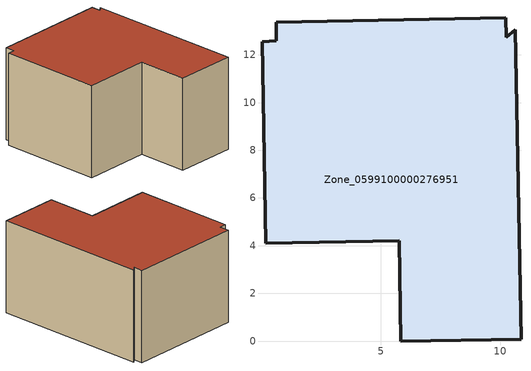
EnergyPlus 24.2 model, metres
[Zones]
Zone_0599100000276951
 floor ground (C_G): 5.84,0 5.78,4.21 0.18,4.1 0.01,12.55 0.61,12.6 0.61,13.37 10.24,13.55 10.25,12.75 10.64,13.06 10.88,0.08 z0
 wall outside (C_F): 5.78,4.21 5.84,0 10.88,0.08 10.64,13.06 10.25,12.75 10.24,13.55 0.61,13.37 0.61,12.6 0.01,12.55 0.18,4.1 5.78,4.21 z0:7.66
 roof outside (C_R): 10.25,12.75 10.24,13.55 0.61,13.37 0.61,12.6 0.01,12.55 0.18,4.1 5.78,4.21 5.84,0 10.88,0.08 10.64,13.06 z7.66
[BUILDING]
Pand.0599100000276951: North Axis=0; Terrain=City; Loads Convergence Tolerance Value=0.04; Temperature Convergence Tolerance Value=0.4; Solar Distribution=FullExterior; Maximum Number of Warmup Days=25; Minimum Number of Warmup Days=1
[Site:Location]
Rotterdam.The.Hague.AP_ZH_NLD Design_Conditions: Latitude=51.96; Longitude=4.45; Time Zone=1; Elevation=-4.5
[SITE:GROUNDTEMPERATURE:BUILDINGSURFACE]
18, 18, 18, 18, 18, 18, 18, 18, 18, 18, 18, 18
[MATERIAL] Thermal Absorptance=0.9; Solar Absorptance=0.7; Visible Absorptance=0.7
Name | Roughness | Thickness | Conductivity | Density | Specific Heat
G.D.1965 | MediumSmooth | 0.15 | 1 | 540 | 1210
F.D.1965 | Rough | 0.3 | 0.857143 | 1920 | 840
R.D.1965 | MediumRough | 0.2 | 0.08 | 1500 | 1000
[CONSTRUCTION]
C_G: G.D.1965
C_F: F.D.1965
C_R: R.D.1965
[ZONE]
Zone_0599100000276951: Type=1; Multiplier=1; Ceiling Height=Autocalculate; Volume=Autocalculate; Floor Area=autocalculate; Part of Total Floor Area=Yes
[ZONEINFILTRATION:DESIGNFLOWRATE]
Infil_Zone_0599100000276951: Zone or ZoneList or Space or SpaceList=Zone_0599100000276951; Schedule=AlwaysOn; Design Flow Rate Calculation Method=Flow/Area; Flow Rate per Floor Area=0.0042; Constant Term Coefficient=1; Temperature Term Coefficient=0; Velocity Term Coefficient=0; Velocity Squared Term Coefficient=0
[HVACTEMPLATE:ZONE:IDEALLOADSAIRSYSTEM]
Zone_0599100000276951: Maximum Heating Supply Air Temperature=50; Minimum Cooling Supply Air Temperature=13; Maximum Heating Supply Air Humidity Ratio=0.0156; Minimum Cooling Supply Air Humidity Ratio=0.0077; Heating Limit=NoLimit; Cooling Limit=NoLimit; Dehumidification Control Type=ConstantSensibleHeatRatio; Cooling Sensible Heat Ratio=0.7; Dehumidification Setpoint=60; Humidification Control Type=None; Humidification Setpoint=30; Outdoor Air Method=None; Outdoor Air Flow Rate per Person=0.00944; Outdoor Air Flow Rate per Zone Floor Area=0; Outdoor Air Flow Rate per Zone=0; Demand Controlled Ventilation Type=None; Outdoor Air Economizer Type=NoEconomizer; Heat Recovery Type=None; Sensible Heat Recovery Effectiveness=0.7; Latent Heat Recovery Effectiveness=0.65
[ZONECONTROL:THERMOSTAT]
ThermostatControl_Zone_0599100000276951: Zone or ZoneList=Zone_0599100000276951; Control Type Schedule=DualSetpointControlType; Control 1=Thermostat_Zone_0599100000276951; Temperature Difference Between Cutout And Setpoint=0
[THERMOSTATSETPOINT:DUALSETPOINT]
Thermostat_Zone_0599100000276951: Heating Setpoint Temperature Schedule=HeatingSetpoint_Zone_0599100000276951; Cooling Setpoint Temperature Schedule=CoolingSetpoint_Zone_0599100000276951
[SCHEDULE:COMPACT]
HeatingSetpoint_Zone_0599100000276951: Through: 12/31, For: AllDays, Until: 24:00, 21
CoolingSetpoint_Zone_0599100000276951: Through: 12/31, For: AllDays, Until: 24:00, 24
DualSetpointControlType: Through: 12/31, For: AllDays, Until: 24:00, 4
AlwaysOn: Through: 12/31, For: AllDays, Until: 24:00, 1
